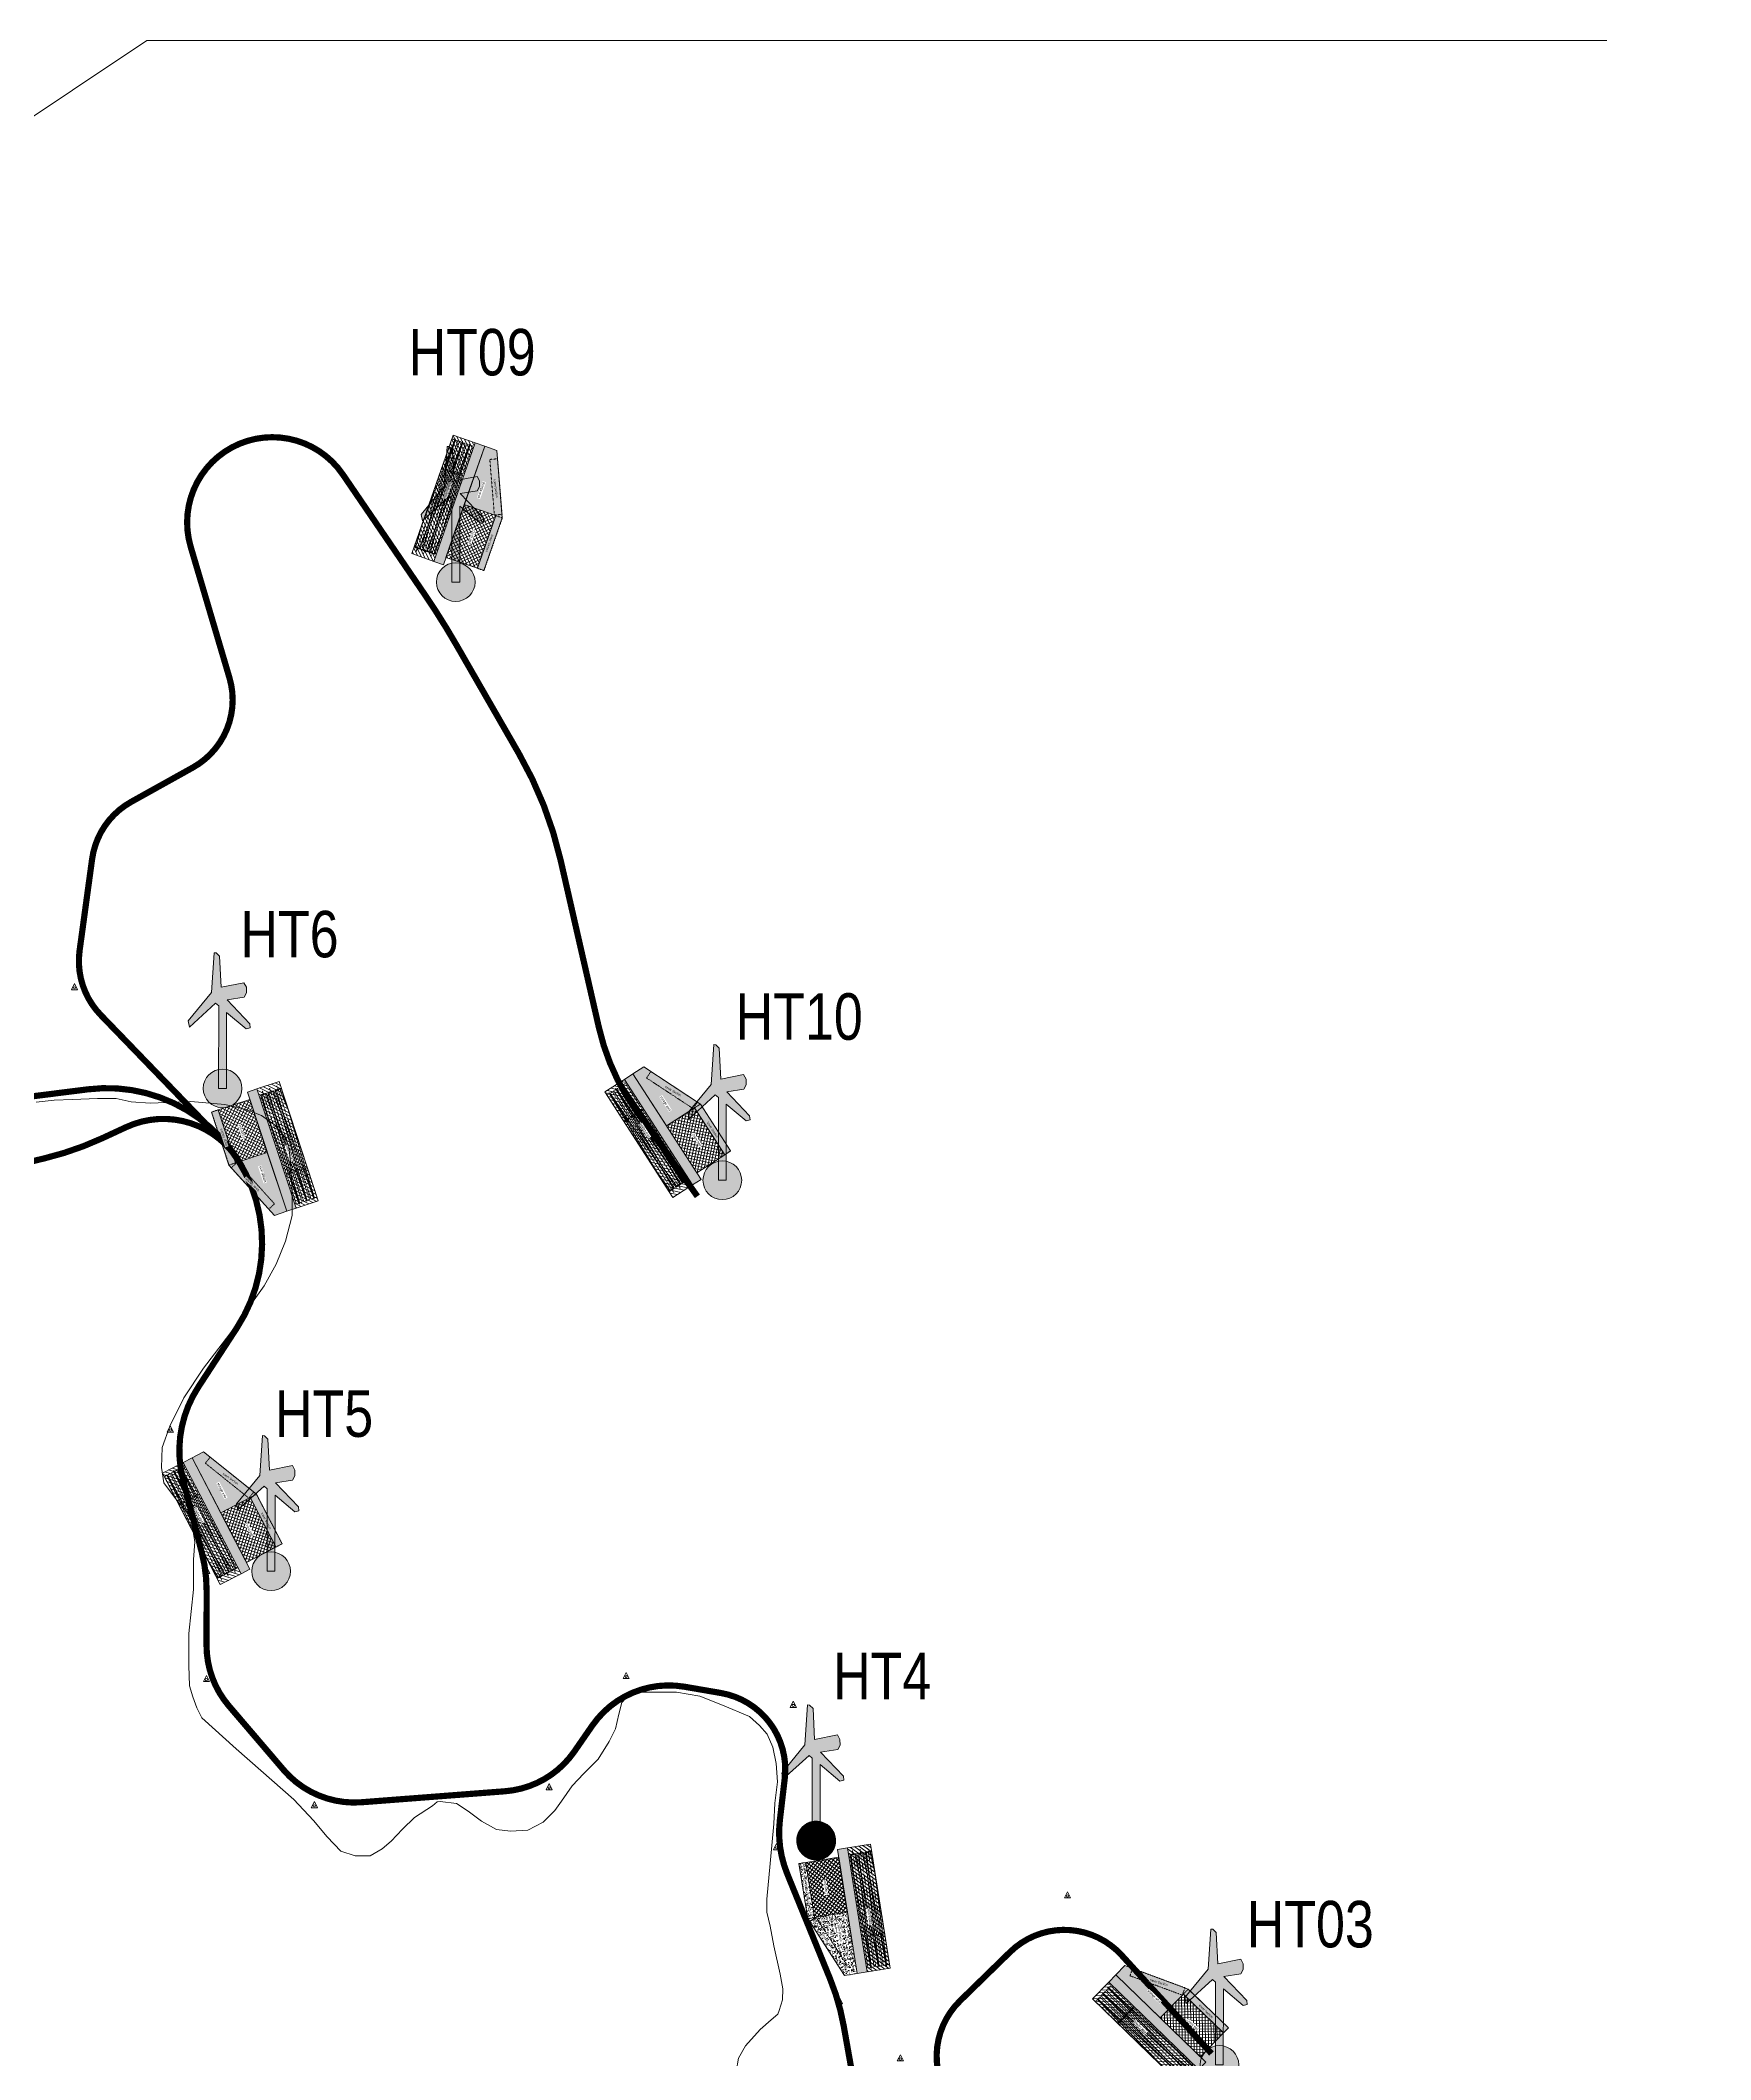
# Model space of a CAD drawing. Header units: metres. Extents: x 0 to 551036, y 0 to 1845929.
# Drawn here: x 546567 to 547644, y 1843430 to 1844733 of the extents above; entities that cross this region are included whole.
import ezdxf

# ---------------------------------------------------------------- set-up
doc = ezdxf.new("R2010")
doc.units = ezdxf.units.M
doc.header["$MEASUREMENT"] = 0
for name, pattern in [('CENTER', [2, 1.25, -0.25, 0.25, -0.25]), ('DASHED', [0.75, 0.5, -0.25]), ('HIDDEN', [0.375, 0.25, -0.125])]:
    doc.linetypes.add(name, pattern=pattern)
for name, color, linetype, lineweight in [('Level 10', 7, 'Continuous', 0), ('STAPTS-HT8', 7, 'Continuous', 0), ('风机平台', 7, 'Continuous', 0)]:
    doc.layers.add(name, color=color, linetype=linetype, lineweight=lineweight)
doc.styles.add('2mm', font='ARIALUNI.TTF')
doc.styles.add('ARIEL NARROW', font='ARIALN.TTF', dxfattribs={"width": 0.9})

# ---------------------------------------------------------------- blocks, each defined once
blk = doc.blocks.new('Dinh')
for p, q in [((1.164153e-09, 27.63932022731751), (-19.99999999883584, -12.36067977268247)), ((20.00000000116414, -12.36067977268247), (1.164153e-09, 27.63932022731751))]:
    blk.add_line(p, q)
at = {"color": 4, "flags": 128}
blk.add_lwpolyline([(-19.99999999883584, -12.36067977268247), (20.00000000116414, -12.36067977268247)], dxfattribs=at)
blk.add_circle((0, 0), 7.201599125781542)
blk = doc.blocks.new('node')
blk.add_hatch(color=3).paths.add_polyline_path([(125, 0, 0.9999999999999999), (-125, -7.654042494670958e-15, 0.9999999999999999)])
blk.add_circle((0, 0), 125)
blk = doc.blocks.new('blades-v150')
at = {"linetype": 'CENTER'}
blk.add_line((-23.32590617239475, 0), (747.2287298785523, 9.313225746154785e-09), dxfattribs=at)
for p, q in [((3.882568860426545, 12.95405177399516), (27.63628709129989, 12.95406203716993)), ((27.63628709129989, 12.95406203716993), (150.2844035229639, 20.30000000209832)), ((27.63629829278216, -12.95401797629893), (3.882568860426545, -12.95402824878693)), ((143.8134731375828, -17.64018829549074), (27.63629829278216, -12.95401797629893))]:
    blk.add_line(p, q)
at = {"flags": 128}
for points in [[(-6.272760083460455e-13, -19.69999999971807), (-6.272760089132134e-13, 20.30000000032885), (3.882568860425918, 20.30000000032885), (3.882568860425918, -19.69999999971807), (-6.272760083460455e-13, -19.69999999971807)], [(533.7000014190555, -19.69999999326757), (533.7000014190556, 20.30000000673244), (540.170949515886, 20.30000000673244), (540.1709495158859, -19.69999999326757), (533.7000014190555, -19.69999999326757)]]:
    blk.add_lwpolyline(points, close=True, dxfattribs=at)
at = {"color": 252, "linetype": 'DASHED'}
blk.add_lwpolyline([(-6.272760083460421e-13, 20.30000000028193), (740.0000000000321, 20.30000000028193), (739.9999999999777, -19.69999999077415), (-5.492040775336593e-11, -19.69999999077415), (-6.272760083460421e-13, 20.30000000028193)], close=True, dxfattribs=at)
at = {"flags": 128}
for points in [[(533.7000014190562, 8.646878311410546), (150.2844035229639, 20.30000000209832)], [(143.8134731375828, -17.64018829549074), (533.7000014190562, -7.087459415197372)]]:
    blk.add_lwpolyline(points, dxfattribs=at)
blk.add_lwpolyline([(540.1709495158866, -6.941864648833871), (735.0849030888639, -2.564685232937338, 0.0616096671558569), (737.6730522955768, -2.205278286710382, 0.04381267406551088), (738.5577628854662, -1.776894554495811, 0.1668433660849125), (740, 9.313225746154785e-09, 0.1668433660849125), (738.5577628854662, 1.776894563809037, 0.04381267406551088), (737.6730522955768, 2.205278296023607, 0.0616096671558569), (735.0849030888639, 2.564685242250562), (540.1709495158866, 8.451083553954959)], format="xyb", dxfattribs=at)
blk = doc.blocks.new('VT')
h = blk.add_hatch()
h.set_pattern_fill('AR-SAND', color=252, style=0, pattern_type=2)
h.set_pattern_definition([(127.5, (172.50000011269, -760.0000003930181), (-9.634118845065794, -0.3149667905480404), [0, -7.6, 0, -8.5, 0, -8.125]), (97.50000000000001, (172.50000011269, -760.0000003930181), (-14.1107303261487, 8.848883526338636), [0, -4.1, 0, -6.85, 0, -2.625]), (57.49999999999999, (172.50000011269, -766.1500003933907), (-0.02829526768482182, 15.57070930875748), [0, -2.5, 0, -9, 0, -11.75]), (47.5, (172.50000011269, -766.1500003933907), (-4.388377824671247, 15.03063302286147), [0, -1.25, 0, -5.9, 0, -6.75])])
h.paths.add_polyline_path([(107.5, -760), (172.5, -760), (172.5, 50.23926940280944), (107.5, 50.39727905532345)])
h = blk.add_hatch()
h.set_pattern_fill('ANSI31', color=252, style=0, pattern_type=2)
h.set_pattern_definition([(135, (323.1565490560606, -760.0000002179295), (-13.25825214724777, -13.25825214724776), [])])
h.paths.add_polyline_path([(172.5, -760), (322.3681151727214, -760), (323.156548824627, 50), (172.5, 50.23926940280944)])
at = {"flags": 128}
for points in [[(107.5, -760), (172.5, -760), (172.5, 50.23926940280944), (107.5, 50.39727905532345), (107.5, -760)], [(172.5, -760), (322.3681151727214, -760), (323.156548824627, 50), (172.5, 50.23926940280944), (172.5, -760)]]:
    blk.add_lwpolyline(points, close=True, dxfattribs=at)
at = {"rotation": 270}
for p in [(201.3188724336214, 5.239269402809441), (251.3188724243082, 5.239269402809441), (301.318872414995, 5.237526008859277)]:
    blk.add_blockref('blades-v150', p, dxfattribs=at)
at = {"color": 1, "char_height": 15, "attachment_point": 5, "style": 'ARIEL NARROW', "bg_fill": 3, "box_fill_scale": 1.25, "bg_fill_color": 135, "bg_fill_transparency": 0}
for insert, rotation in [((-128.7831550836563, -178.9004954788834), 89.99999999999999), ((-50.60909720836207, -526.0424673231319), 117.38325904892456)]:
    blk.add_mtext('\\H1x;\\W0.9;\\A1;tower Section ', dxfattribs=dict(at, insert=insert, rotation=rotation))
h = blk.add_hatch()
h.set_pattern_fill('AR-CONC', color=252, style=0, pattern_type=2)
h.set_pattern_definition([(140, (107.4999997103587, -790.2392693944275), (3.137606776431474, 35.86300962929172), [3.75, -41.25]), (85, (107.4999997103587, -790.2392693944275), (-37.60960665449608, -6.937566331981862), [3, -33]), (190.451, (107.3240287108347, -787.5570583939552), (-34.47173363236745, 28.92568028982389), [3.18701, -35.0571]), (136.1842, (97.49999971035868, -790.2392693944275), (8.275950114807841, 53.36205245420847), [5.625, -61.875]), (186.636, (98.32402871083468, -785.5570583939552), (-48.7062214535965, 46.73284015511165), [4.78051, -52.5856]), (81.1842, (97.49999971035868, -790.2392693944275), (-48.7059301152325, 46.73309681199759), [4.5, -49.5]), (111, (99.99999971035868, -785.2392693944275), (20.13094479918872, 29.84535302934439), [3.75, -41.25]), (56, (99.99999971035868, -785.2392693944275), (-36.25750205662513, 12.16576688624224), [3, -33]), (161.451, (101.3240287108347, -782.5570583939552), (-16.12620949745201, 42.01119811543452), [3.18701, -35.0571]), (127.5, (107.4999997103587, -790.2392693944275), (-16.64469269156557, 0.6079927658645312), [0, -32.6, 0, -33.5, 0, -33.125]), (97.50000000000001, (107.4999997103587, -790.2392693944275), (-19.72058559411801, 13.15347687210743), [0, -19.1, 0, -31.85, 0, -12.625]), (57.49999999999999, (107.4999997103587, -801.3892693948001), (1.127743586718987, 26.69112180862045), [0, -12.5, 0, -39, 0, -51.75]), (47.5, (107.4999997103587, -806.3892693948001), (-5.005249116615886, 29.15930846711931), [0, -16.25, 0, -25.9, 0, -36.75])])
h.paths.add_polyline_path([(-152.5, 0), (-107.5, 0), (-107.5000000046566, -360), (107.5, -360), (107.5, -760), (24.14589312160388, -760), (-152.5, -360)])
h = blk.add_hatch()
h.set_pattern_fill('ANSI37', color=252, style=0, pattern_type=2)
h.set_pattern_definition([(135, (107.50000011269, -360.0000003930181), (-13.25825214724777, -13.25825214724776), []), (225, (107.50000011269, -360.0000003930181), (13.25825214724777, -13.25825214724777), [])])
h.paths.add_polyline_path([(-107.5000000046566, -360), (-107.5, 0), (107.5, 0), (107.5, -360)])
at = {"flags": 128}
for points in [[(-152.5, 0), (-107.5, 0), (-107.5000000046566, -360), (107.5, -360), (107.5, -760), (24.14589312160388, -760), (-152.5, -360), (-152.5, 0)], [(-107.5000000046566, -360), (-107.5, 0), (107.5, 0), (107.5, -360), (-107.5000000046566, -360)]]:
    blk.add_lwpolyline(points, close=True, dxfattribs=at)
at = {"linetype": 'HIDDEN'}
for points in [[(-107.5, 0), (-152.5, 0), (-152.5, -360), (-107.5000000046566, -360), (-107.5, 0)], [(-97.57488518254831, -360.603575790301), (-143.3133694482967, -380.8023642981425), (2.117907805368304, -710.1194510050118), (47.85639207111672, -689.9206624971703), (-97.57488518254831, -360.603575790301)]]:
    blk.add_lwpolyline(points, close=True, dxfattribs=at)
at = {"color": 1, "insert": (239.5518537401222, -409.9665037333034), "char_height": 15, "attachment_point": 5, "rotation": 89.99999999999999, "style": 'ARIEL NARROW', "bg_fill": 3, "box_fill_scale": 1.25, "bg_fill_color": 135, "bg_fill_transparency": 0}
blk.add_mtext('\\H1x;\\W0.9;\\A1;blades area', dxfattribs=at)
at = {"color": 1, "char_height": 15, "attachment_point": 5, "rotation": 89.99999999999999, "style": 'ARIEL NARROW', "bg_fill": 3, "box_fill_scale": 1.25, "bg_fill_color": 135, "bg_fill_transparency": 0}
for s, insert in [('\\H1x;\\W0.9;\\A1;Crane pad', (-5.309755615890026, -178.9004954788834)), ('\\H1x;\\W0.9;\\A1;storage area', (36.13326099235564, -485.0919255567715))]:
    blk.add_mtext(s, dxfattribs=dict(at, insert=insert))
blk = doc.blocks.new('windturbine')
at = {"lineweight": -2}
blk.add_hatch(color=1, dxfattribs=at).paths.add_polyline_path([(49.9061789964378, 0), (-49.9061789964378, 1.42e-13), (-49.9061789964378, 1049.440849338062), (-90.03144104633631, 1083.182574666505), (-422.8653455133972, 779.3290809109882), (-438.2981386075107, 856.409412086182), (-142.970597977029, 1217.504428037053), (-109.9070079192313, 1723.926917633916), (-83.76479172811058, 1721.836464618923), (-40.41267293656799, 1679.658500896544), (-20.64188105434935, 1284.644803038539), (269.475923261533, 1342.609903052428), (301.0743881816609, 1285.789835258264), (302.1274001346944, 1213.186375826883), (272.6357697535457, 1158.470807617651), (56.23183893527986, 1124.241457745709), (346.3424752871152, 818.9657095975134), (350.7852490593916, 768.3234606388031), (300.0908620314055, 755.1249141687605), (49.9061789964378, 965.5076612235099)])
at = {"color": 253, "lineweight": -2, "flags": 128}
blk.add_lwpolyline([(56.23183893527992, 1124.241457745709), (346.3424752871152, 818.9657095975134), (350.7852490593916, 768.3234606388031), (300.0908620314055, 755.1249141687605), (49.9061789964378, 965.5076612235099), (49.9061789964378, 0), (-49.9061789964378, 0), (-49.9061789964378, 1049.440849338062), (-90.03144104633631, 1083.182574666505), (-422.8653455133974, 779.3290809109882), (-438.2981386075107, 856.409412086182), (-142.970597977029, 1217.504428037053), (-109.9070079192313, 1723.926917633916), (-83.7647917281106, 1721.836464618923), (-40.41267293656799, 1679.658500896544), (-20.64188105434936, 1284.644803038539), (269.475923261533, 1342.609903052428), (301.0743881816609, 1285.789835258264), (302.1274001346944, 1213.186375826883), (272.6357697535457, 1158.470807617651), (56.23183893527992, 1124.241457745709)], close=True, dxfattribs=at)
blk = doc.blocks.new('fewrfwerferf')
h = blk.add_hatch(color=3)
edge = h.paths.add_edge_path()
edge.add_arc((5466842.807611714, 18440569.31488895), 125.0000000004666, 0, 360)
h = blk.add_hatch(color=3)
edge = h.paths.add_edge_path()
edge.add_arc((5470067.25, 18439976.57), 125, 0, 360)
h = blk.add_hatch()
h.set_pattern_fill('ANSI31', color=3, style=0, pattern_type=2)
h.set_pattern_definition([(45, (5470547.584890062, 18435590.22215487), (-0.8838834764831839, 0.8838834764831849), [])])
edge = h.paths.add_edge_path()
edge.add_arc((5470672.584890062, 18435715.22215487), 124.9999999996058, 0, 360)
h = blk.add_hatch(color=3)
edge = h.paths.add_edge_path()
edge.add_arc((5473274.304089009, 18434268.03646468), 125, 0, 360)
at = {"linetype": 'CENTER', "ltscale": 7, "const_width": 40, "flags": 128}
for points in [[(5466729.637498032, 18440346.26395718), (5466055.913949938, 18441043.75608565, -0.2298828593712834), (5465920.142588107, 18441458.80176817), (5466000.818761689, 18442049.39094471, -0.2359695839522958), (5466252.953932878, 18442418.55046781), (5466650.894502274, 18442640.15630921, 0.3510068221986463), (5466887.094033549, 18443218.815051), (5466636.52720792, 18444065.89130166, -0.8554826903587557), (5467618.330896704, 18444531.7813088), (5468148.513119981, 18443754.34929216, -0.0191343232245085), (5468351.79940418, 18443430.28689203), (5468753.720840478, 18442731.54791365, -0.0744352573347549), (5469023.748867682, 18442042.3044128), (5469271.067978668, 18440960.72012627, 0.0993158013830776), (5469513.174622369, 18440422.60087662), (5469906.176687457, 18439872.99564796)], [(5476423.561263258, 18431258.38278025), (5476423.561263248, 18431258.38278027, 0.0267408765644308), (5476037.619613674, 18431628.07212017), (5475364.118310882, 18432207.46275489, 0.1660016638042018), (5475004.261398506, 18432351.78747526), (5474480.370658876, 18432379.27390345, -0.2177838936205389), (5474111.76664143, 18432571.77744081), (5473923.831666296, 18432813.61108134, 0.1727665961395528), (5473640.997526719, 18432994.10356632), (5473467.753979008, 18433033.90952258, -0.2983969523986975), (5473088.25320461, 18433429.2356388), (5473065.577204604, 18433550.40322176, 0.5151432313644927), (5472326.987991739, 18433893.08897364), (5472135.776445414, 18433784.37801147, -0.1958382887101723), (5471686.955176324, 18433725.61695346), (5471266.796668539, 18433835.85938813, -0.2924958551893331), (5470901.413747082, 18434231.95960195), (5470850.447974228, 18434518.59984321, 0.0528630611511851), (5470762.554139539, 18434822.43676083), (5470485.443053863, 18435501.94767855, -0.1265417113391721), (5470438.342810849, 18435847.48493654), (5470469.835616909, 18436117.12213774, 0.3984430922775365), (5470058.005952084, 18436667.88377236), (5469823.667173063, 18436708.20914675, 0.291772511458983), (5469228.631839384, 18436458.47432895), (5469112.283333736, 18436290.45040824, -0.2258918536642667), (5468664.857458873, 18436033.7794117), (5467738.649522732, 18435962.78460168, -0.2394647395818225), (5467236.660588047, 18436171.23124053), (5466882.946186844, 18436585.13934218, -0.1792293507020455), (5466739.080515146, 18436976.28358929), (5466739.860890099, 18437324.20573113, 0.0636826514520001), (5466708.24313299, 18437575.92955192), (5466587.488472296, 18438044.64832151, -0.2103589309035941), (5466685.277737504, 18438641.01850897), (5466935.68768233, 18439025.57040581, 0.6387235405206594), (5465972.391344831, 18440563.36839693), (5465586.111142637, 18440514.58209641, -0.102540544598372), (5465181.474204035, 18440546.50689272), (5464613.207248559, 18440711.82419039, -0.1451218549290228), (5464182.806107366, 18440988.5076872), (5464138.993489156, 18441039.35365422, -0.0887252442961078), (5463870.041877497, 18441493.94505131), (5463613.571939522, 18442181.02417175, 0.1433890647398278), (5463361.145859708, 18442518.58028568), (5463176.781115159, 18442656.95870841, -0.0689252043396802), (5463030.693520206, 18442801.91112635), (5462968.505455997, 18442883.43329259, 0.5873789618007201), (5462104.009226898, 18442758.92122416), (5462040.532577671, 18442593.09173897, -0.0317649799687924), (5461908.511137301, 18442304.52905867), (5461815.714355363, 18442131.63431396, 0.0659719350305423), (5461722.949682782, 18441885.81073919), (5461667.835270294, 18441649.45196199, -0.4755679196952858), (5460831.242793916, 18441241.3150834), (5460327.351373672, 18441474.81615263, 0.1644853321635551), (5459945.220498197, 18441516.20365654), (5459555.117605892, 18441429.72060682, -0.3690864582780367), (5458866.874726423, 18441795.92683837), (5458834.6833559, 18441877.79089146)], [(5466969.842335423, 18440060.49068585), (5466958.058192061, 18440081.49761475, 0.3917620941270026), (5466221.265787451, 18440319.7931021), (5466066.223166398, 18440247.94198589, -0.0495999767436303), (5465692.380927414, 18440117.86424728), (5465192.669614753, 18439997.8373035, -0.1639284529901817), (5464811.061634274, 18440031.98250948), (5464560.936617202, 18440141.94773745, 0.4641637547970034), (5463737.627846214, 18439739.22253072), (5463511.622216742, 18438841.85521733, -0.2330371575328553), (5462938.925684175, 18438168.27332481), (5462859.830543373, 18438134.05873794, -0.2765120681070746), (5462248.642248961, 18438214.75568801), (5461786.341447804, 18438581.63016216, 0.7222720143880506), (5460912.997675234, 18438009.16935155), (5460953.435364706, 18437857.44020327, 0.1243293743517134), (5461132.05748633, 18437536.48692633), (5461544.92276866, 18437097.93394141, 0.143423367524145), (5461908.54044419, 18436884.56377194), (5462276.3755447, 18436792.30275509)], [(5472326.987497495, 18433893.08984296), (5472244.853077646, 18433846.39218311, -0.3207170647201618), (5471666.369373816, 18433906.61553829), (5471618.531356956, 18433948.94985192, -0.4358260569414024), (5471600.697256637, 18434681.24774435), (5471924.484322811, 18434997.18995263, -0.4239099655823599), (5472642.861551306, 18434976.52513998), (5473223.142015183, 18434341.19601598)]]:
    blk.add_lwpolyline(points, format="xyb", dxfattribs=at)
at = {"color": 1}
for centre, radius in [((5466842.807611714, 18440569.31488895), 125.0000000004666), ((5470067.25, 18439976.57), 125), ((5470067.25, 18439976.57), 125)]:
    blk.add_circle(centre, radius, dxfattribs=at)
at = {"color": 3}
blk.add_circle((5470672.584890062, 18435715.22215487), 124.9999999996058, dxfattribs=at)
at = {"color": 5, "linetype": 'Continuous'}
blk.add_circle((5473274.304089009, 18434268.03646468, 6810), 125, dxfattribs=at)
for name, p in [('node', (5468347.099006647, 18443836.74965187)), ('Dinh', (5466505.122931694, 18438364.35668411)), ('node', (5467155.560000001, 18437453.3)), ('Dinh', (5466740.147727742, 18437452.08934311)), ('Dinh', (5466738.582100906, 18436754.07073019)), ('Dinh', (5469446.503381182, 18436773.11206716)), ('Dinh', (5470524.781370727, 18436587.56034652)), ('Dinh', (5468949.667914468, 18436055.61043192)), ('Dinh', (5467434.702985624, 18435939.48678074)), ('Dinh', (5470417.456504558, 18435668.65917044)), ('Dinh', (5470822.607816836, 18434675.17765976))]:
    blk.add_blockref(name, p)
at = {"lineweight": 0}
for p in [(5465887.292906806, 18441218.32598248), (5472294.351976898, 18435358.09628772), (5471215.623469601, 18434305.50369731)]:
    blk.add_blockref('Dinh', p, dxfattribs=at)
at = {"xscale": 1.000002621976932, "yscale": 1.000002621976932, "zscale": 1.000002621976932}
blk.add_blockref('node', (5470672.635216522, 18435715.17521235), dxfattribs=at)
at = {"linetype": 'Continuous', "lineweight": 0, "style": '2mm', "width": 0.8}
for s, p in [('HT09', (5468042.802689972, 18445170.51129079, -80)), ('HT6', (5466957.910172858, 18441415.28345772, -740)), ('HT10', (5470153.354339567, 18440883.22467326, -6619.999999998981)), ('HT5', (5467180.927204072, 18438320.6644672, -530)), ('HT4', (5470781.560512369, 18436627.81258535, -580)), ('HT03', (5473450.847956222, 18435026.30082887, -530))]:
    blk.add_text(s, height=300, dxfattribs=at).set_placement(p)
at = {"linetype": 'Continuous'}
for p, rotation in [((5468385.149896579, 18443961.15676669), 160.7907414864204), ((5469992.605889222, 18440083.00634101, 6768.044119472665), 212.8416007886247), ((5466916.111851459, 18440464.55344697), 18.25458483944317), ((5467091.5177702, 18437560.5075566), 207.4136666008528), ((5470711.978449192, 18435591.22773091), 9.075800704998906), ((5473226.071673899, 18434397.39484859, 6810), 225.8946863390646)]:
    blk.add_blockref('VT', p, dxfattribs=dict(at, rotation=rotation))
at = {"color": 253, "xscale": 0.5080000000141998, "yscale": 0.5080000000141998, "zscale": 0.5080000000141998, "rotation": 359.9610393790765}
for p in [(5468347.032705077, 18443836.80409276), (5466842.741310145, 18440569.36932984), (5470067.18369843, 18439976.62444089), (5467155.49369843, 18437453.35444089), (5470672.518588493, 18435715.27659576), (5473274.237787439, 18434268.09090557, 6810)]:
    blk.add_blockref('windturbine', p, dxfattribs=at)

msp = doc.modelspace()

# ---------------------------------------------------------------- block references
at = {"layer": 'STAPTS-HT8', "linetype": 'Continuous', "xscale": 0.1, "yscale": 0.1, "zscale": 0.1}
msp.add_blockref('fewrfwerferf', (0, 0), dxfattribs=at)

# ---------------------------------------------------------------- next in the draw order: linework, layer by layer
at = {"layer": 'Level 10', "color": 5, "linetype": 'Continuous', "lineweight": 0, "flags": 128}
msp.add_lwpolyline([(546563.91, 1844048.17), (546575.63, 1844049.34), (546587.38, 1844049.74), (546603.57, 1844050.53), (546615.69, 1844050.53), (546625.39, 1844048.2), (546637.51, 1844047.33), (546663.71, 1844048.53), (546685.78, 1844046.62), (546699.52, 1844043.27), (546709.42, 1844039.39), (546717.59, 1844033.59), (546724.27, 1844025.91), (546727, 1844019.53), (546728.07, 1844009.2), (546729.23, 1843989.66), (546729.23, 1843974.87), (546724.81, 1843958.28), (546718.76, 1843943.51), (546711.19, 1843929.5), (546701.52, 1843915.95), (546688.86, 1843898.53), (546672.05, 1843876.51), (546659.36, 1843857.25), (546650.23, 1843838.98), (546645.35, 1843825.22), (546644.89, 1843812.34), (546646.45, 1843802.44), (546655.17, 1843790.49), (546662.18, 1843782.38), (546664.22, 1843777.41), (546666.35, 1843764.27), (546665.58, 1843752.9), (546665.58, 1843733.55), (546662.39, 1843705.29), (546662.39, 1843684.48), (546662.83, 1843671.41), (546665.16, 1843664.42), (546667.71, 1843657.18), (546670.87, 1843650.85), (546692.97, 1843630.81), (546708.91, 1843616.86), (546730.14, 1843597.97), (546742.93, 1843584.41), (546751.68, 1843574.05), (546760.62, 1843564.62), (546769.75, 1843561.77), (546779.44, 1843561.77), (546787.19, 1843566.2), (546793.14, 1843571.25), (546800.44, 1843578.96), (546808.2, 1843586.35), (546819.66, 1843593.87), (546822.67, 1843596.61), (546824.74, 1843596.77), (546835.17, 1843595.46), (546842.74, 1843590.52), (546851.31, 1843583.99), (546860.93, 1843578.69), (546870.01, 1843577.67), (546881.27, 1843578.17), (546891.16, 1843583.37), (546898.68, 1843590.9), (546903.03, 1843596.98), (546909.91, 1843606.93), (546917.42, 1843614.83), (546926.69, 1843624.1), (546933.64, 1843635.42), (546937.74, 1843643.61), (546939.9, 1843653.11), (546941.8, 1843660.71), (546944.66, 1843663.58), (546947.59, 1843666.18), (546949.35, 1843667.24), (546977.05, 1843667.24), (546992.09, 1843664.68), (547006.86, 1843658.99), (547024.21, 1843651.7), (547030.73, 1843645.83), (547035.7, 1843640.18), (547039.33, 1843631.92), (547041.47, 1843621.19), (547042.21, 1843609.54), (547040.66, 1843595.64), (547039.86, 1843582.43), (547037.49, 1843556.66), (547035.47, 1843533.66), (547035.47, 1843525.36), (547037.61, 1843516.37), (547039.98, 1843503.7), (547043.96, 1843485.38), (547045.78, 1843475.92), (547045.46, 1843468.86), (547043.37, 1843461.92), (547042.48, 1843459.45), (547038.27, 1843455.84), (547031.19, 1843449.59), (547021.64, 1843439.17), (547017.08, 1843431.06), (547015.58, 1843422.51)], dxfattribs=at)
at = {"layer": '风机平台', "color": 5}
for p, q in [((545429.4528973168, 1843926.597672575), (546635.465805796, 1844733.254365826)), ((546635.465805796, 1844733.254365826), (547577.4517784938, 1844733.254365826))]:
    msp.add_line(p, q, dxfattribs=at)

doc.saveas('drawing.dxf')
